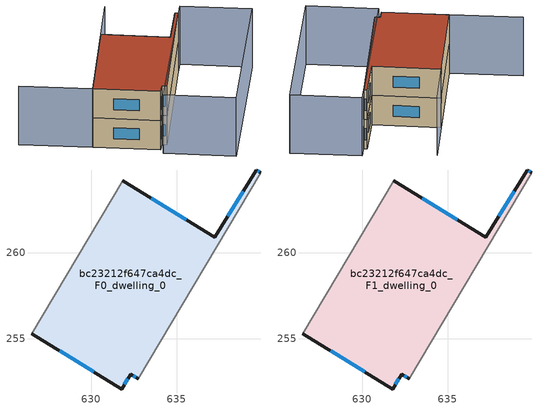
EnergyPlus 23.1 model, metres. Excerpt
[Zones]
bc23212f647ca4dc_F0_dwelling_0
 floor ground (EU_floor_Construction): 639.91,264.68 632.76,252.64 632.31,252.92 631.78,252.05 626.53,255.29 631.84,264.21 637.22,260.9 639.65,264.84 z0
 wall outside (EU_wall_Construction): 626.53,255.29 631.78,252.05 632.31,252.92 632.76,252.64 / 639.91,264.68 639.65,264.84 637.22,260.9 631.84,264.21 z0:3
 wall adiabatic (EU_wall_Construction): 631.84,264.21 626.53,255.29 / 632.76,252.64 639.91,264.68 z0:3
 window (EU_Window_Construction): 631.95,252.32 632.15,252.65 / 628.17,254.28 630.15,253.06 / 635.55,261.93 633.52,263.18 / 638.89,263.61 637.98,262.13 / 639.83,264.73 639.73,264.79 / 632.45,252.83 632.62,252.73 z0.93:2.07
bc23212f647ca4dc_F1_dwelling_0
 floor to bc23212f647ca4dc_F0_dwelling_0 (EU_floor_Construction): 639.91,264.68 632.76,252.64 632.31,252.92 631.78,252.05 626.53,255.29 631.84,264.21 637.22,260.9 639.65,264.84 z3
 wall outside (EU_wall_Construction): 626.53,255.29 631.78,252.05 632.31,252.92 632.76,252.64 / 639.91,264.68 639.65,264.84 637.22,260.9 631.84,264.21 z3:6
 wall adiabatic (EU_wall_Construction): 631.84,264.21 626.53,255.29 / 632.76,252.64 639.91,264.68 z3:6
 window (EU_Window_Construction): 631.95,252.32 632.15,252.65 / 628.17,254.28 630.15,253.06 / 635.55,261.93 633.52,263.18 / 638.89,263.61 637.98,262.13 / 639.83,264.73 639.73,264.79 / 632.45,252.83 632.62,252.73 z3.93:5.07
 roof outside (EU_roof_Construction): 632.76,252.64 639.91,264.68 639.65,264.84 637.22,260.9 631.84,264.21 626.53,255.29 631.78,252.05 632.31,252.92 z6
shading: 634.53,268.74 626.53,255.29 / 626.53,255.29 620.77,258.71 / 646.27,262.42 637.36,247.95 / 637.36,247.95 631.74,251.41 / 631.74,251.41 640.65,265.88 / 640.65,265.88 646.27,262.42 z0:6
[Building]
EU S2 Campaign: North Axis=0; Terrain=City; Solar Distribution=FullExterior
[Site:Location]
Montreal-Trudeau.Intl.AP: Latitude=45.4667; Longitude=-73.75; Time Zone=-5; Elevation=36
[SizingPeriod:WeatherFileDays]
AnnualSizingPeriod: Begin Month=1; Begin Day of Month=1; End Month=12; End Day of Month=31; Day of Week for Start Day=Monday; Use Weather File Daylight Saving Period=No; Use Weather File Rain and Snow Indicators=No
[MATERIAL]
EU_InternalMass_Material: Roughness=MediumRough; Thickness=0.1; Conductivity=1; Density=1800; Specific Heat=900; Thermal Absorptance=0.9; Solar Absorptance=0.7; Visible Absorptance=0.7
[MATERIAL:NOMASS] Roughness=MediumRough; Thermal Absorptance=0.9; Solar Absorptance=0.7; Visible Absorptance=0.7
Name | Thermal Resistance
EU_wall_NoMass; EU_floor_NoMass | 1.51479
EU_roof_NoMass | 2.84114
[WINDOWMATERIAL:SIMPLEGLAZINGSYSTEM]
EU_Window_SimpleGlazing: UFactor=3.53504; Solar Heat Gain Coefficient=0.8; Visible Transmittance=0.8
[CONSTRUCTION]
EU_wall_Construction: EU_wall_NoMass
EU_roof_Construction: EU_roof_NoMass
EU_floor_Construction: EU_floor_NoMass
EU_Window_Construction: EU_Window_SimpleGlazing
EU_InternalMass_Construction: EU_InternalMass_Material
[ZONE] Type=1; Multiplier=1; Ceiling Height=autocalculate; Floor Area=autocalculate; Part of Total Floor Area=Yes
Name | Volume
bc23212f647ca4dc_F0_dwelling_0 | 211.982
bc23212f647ca4dc_F1_dwelling_0 | 211.983
[INTERNALMASS] Construction=EU_InternalMass_Construction; Surface Area=70.6608
Name | Zone or ZoneList
bc23212f647ca4dc_F0_dwelling_0_EU_InternalMass | bc23212f647ca4dc_F0_dwelling_0
bc23212f647ca4dc_F1_dwelling_0_EU_InternalMass | bc23212f647ca4dc_F1_dwelling_0
[OTHEREQUIPMENT] Fuel Type=Electricity; Design Level Calculation Method=Watts/Area; Power per Zone Floor Area=1; Fraction Latent=0; Fraction Radiant=0; Fraction Lost=0; Carbon Dioxide Generation Rate=0; EndUse Subcategory=EU_Step8_InternalGains
Name | Zone or ZoneList or Space or SpaceList | Schedule
EU_Step8_InternalGain_bc23212f647ca4dc_F0_dwelling_0_f000 | bc23212f647ca4dc_F0_dwelling_0 | EU_Step8_GainSchedule_bc23212f647ca4dc_F0_dwelling_0_f000
EU_Step8_InternalGain_bc23212f647ca4dc_F1_dwelling_0_f000 | bc23212f647ca4dc_F1_dwelling_0 | EU_Step8_GainSchedule_bc23212f647ca4dc_F1_dwelling_0_f000
[ZONEVENTILATION:DESIGNFLOWRATE] Schedule=EU_AlwaysOn; Design Flow Rate Calculation Method=AirChanges/Hour; Air Changes per Hour=0.775154; Ventilation Type=Natural; Fan Pressure Rise=0; Fan Total Efficiency=1; Constant Term Coefficient=1; Temperature Term Coefficient=0; Velocity Term Coefficient=0; Velocity Squared Term Coefficient=0; Minimum Indoor Temperature=-100; Maximum Indoor Temperature=100; Delta Temperature=-100; Minimum Outdoor Temperature=-100; Maximum Outdoor Temperature=100; Maximum Wind Speed=40
Name | Zone or ZoneList or Space or SpaceList
EU_ConstantAir_bc23212f647ca4dc_F0_dwelling_0 | bc23212f647ca4dc_F0_dwelling_0
EU_ConstantAir_bc23212f647ca4dc_F1_dwelling_0 | bc23212f647ca4dc_F1_dwelling_0
[HVACTEMPLATE:THERMOSTAT] Constant Heating Setpoint=20; Constant Cooling Setpoint=50
EU_HeatOnly_bc23212f647ca4dc_F0_dwelling_0; EU_HeatOnly_bc23212f647ca4dc_F1_dwelling_0
[HVACTEMPLATE:ZONE:IDEALLOADSAIRSYSTEM] System Availability Schedule=EU_AlwaysOn; Maximum Heating Supply Air Temperature=50; Minimum Cooling Supply Air Temperature=13; Maximum Heating Supply Air Humidity Ratio=0.0156; Minimum Cooling Supply Air Humidity Ratio=0.0077; Heating Limit=NoLimit; Cooling Limit=NoLimit; Heating Availability Schedule=EU_AlwaysOn; Cooling Availability Schedule=EU_CoolingOff; Dehumidification Control Type=ConstantSensibleHeatRatio; Cooling Sensible Heat Ratio=0.7; Dehumidification Setpoint=60; Humidification Control Type=None; Humidification Setpoint=30; Outdoor Air Method=None; Outdoor Air Flow Rate per Person=0.00944; Outdoor Air Flow Rate per Zone Floor Area=0; Outdoor Air Flow Rate per Zone=0; Demand Controlled Ventilation Type=None; Outdoor Air Economizer Type=NoEconomizer; Heat Recovery Type=None; Sensible Heat Recovery Effectiveness=0.7; Latent Heat Recovery Effectiveness=0.65
Name | Template Thermostat
bc23212f647ca4dc_F0_dwelling_0 | EU_HeatOnly_bc23212f647ca4dc_F0_dwelling_0
bc23212f647ca4dc_F1_dwelling_0 | EU_HeatOnly_bc23212f647ca4dc_F1_dwelling_0
[SIZING:ZONE] Zone Cooling Design Supply Air Temperature Input Method=SupplyAirTemperature; Zone Cooling Design Supply Air Temperature=13; Zone Heating Design Supply Air Temperature Input Method=SupplyAirTemperature; Zone Heating Design Supply Air Temperature=50; Zone Cooling Design Supply Air Humidity Ratio=0.008; Zone Heating Design Supply Air Humidity Ratio=0.008; Cooling Design Air Flow Method=DesignDay; Cooling Design Air Flow Rate=0; Cooling Minimum Air Flow per Zone Floor Area=0.000762; Cooling Minimum Air Flow=0; Cooling Minimum Air Flow Fraction=0.2; Heating Design Air Flow Method=DesignDay; Heating Design Air Flow Rate=0; Heating Maximum Air Flow per Zone Floor Area=0.002032; Heating Maximum Air Flow=0.141576; Heating Maximum Air Flow Fraction=0.3; Account for Dedicated Outdoor Air System=No; Dedicated Outdoor Air System Control Strategy=NeutralSupplyAir; Dedicated Outdoor Air Low Setpoint Temperature for Design=autosize; Dedicated Outdoor Air High Setpoint Temperature for Design=autosize; Zone Load Sizing Method=Sensible Load Only No Latent Load; Zone Latent Cooling Design Supply Air Humidity Ratio Input Method=HumidityRatioDifference; Zone Cooling Design Supply Air Humidity Ratio Difference=0.005; Zone Latent Heating Design Supply Air Humidity Ratio Input Method=HumidityRatioDifference; Zone Humidification Design Supply Air Humidity Ratio Difference=0.005
bc23212f647ca4dc_F0_dwelling_0; bc23212f647ca4dc_F1_dwelling_0
[SCHEDULE:CONSTANT]
Name | Hourly Value
EU_AlwaysOn | 1
EU_CoolingOff | 0
[SCHEDULE:FILE] Column Number=1; Rows to Skip at Top=0; Number of Hours of Data=8760; Column Separator=Comma; Interpolate to Timestep=No; Minutes per Item=60; Adjust Schedule for Daylight Savings=Yes
Name | File
EU_Step8_GainSchedule_bc23212f647ca4dc_F0_dwelling_0_f000 | ../../schedules/bc23212f647ca4dc/bc23212f647ca4dc_F0_dwelling_0_f000_gain.csv
EU_Step8_GainSchedule_bc23212f647ca4dc_F1_dwelling_0_f000 | ../../schedules/bc23212f647ca4dc/bc23212f647ca4dc_F1_dwelling_0_f000_gain.csv
